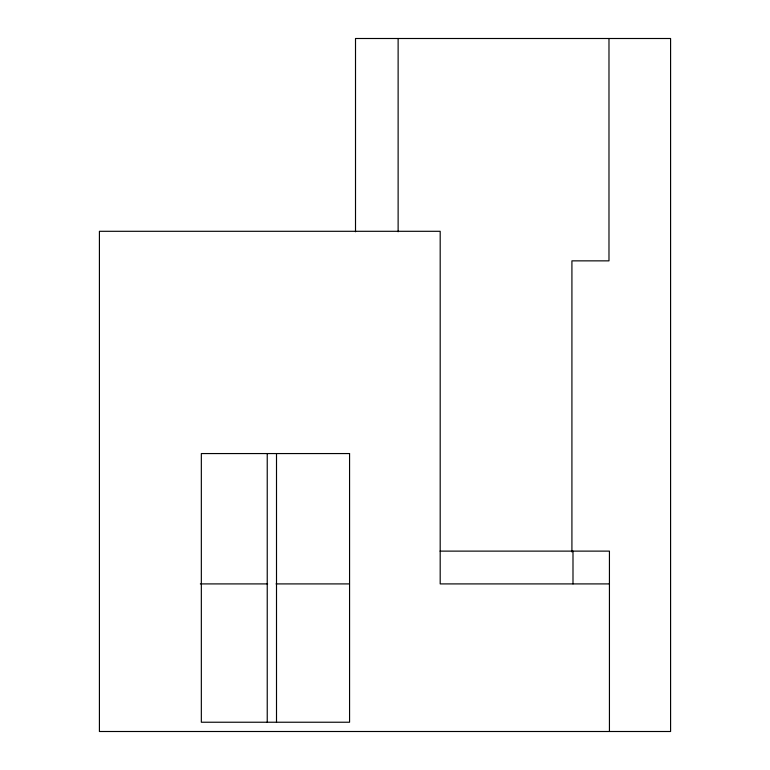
<?xml version="1.0" encoding="UTF-8"?>
<svg xmlns="http://www.w3.org/2000/svg" width="770" height="770" viewBox="0 0 770 770"><rect width="100%" height="100%" fill="white"/><g stroke="black" fill="none" stroke-linecap="round" stroke-linejoin="round"><path stroke-width="1.16" d="M440.074 551.118L609.436 551.118L609.436 731.5M200.335 583.91L267.642 583.91M276.055 583.91L349.368 583.91M609.436 583.91L440.19 583.91L440.19 231.298L99.417 231.298L99.417 731.5L670.583 731.5L670.583 38.5L355.509 38.5L355.509 231.78M608.983 38.5L608.983 260.857L571.918 260.857L571.918 551.955M572.996 551.118L572.996 583.91M398.128 38.5L398.128 231.78M276.507 453.559L276.507 722.231M267.238 453.559L267.238 722.231M349.57 453.559L201.336 453.559L201.336 722.231L349.57 722.231L349.57 453.559"/></g></svg>
